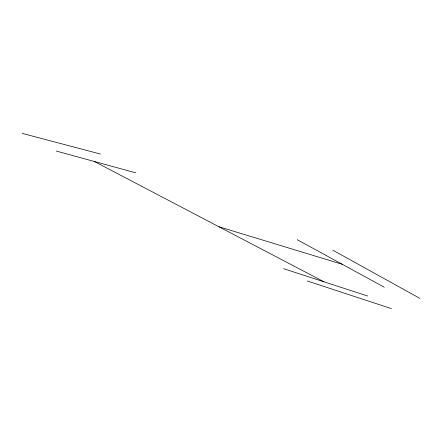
<?xml version="1.0" encoding="UTF-8"?>
<svg xmlns="http://www.w3.org/2000/svg" width="442" height="442" viewBox="0 0 442 442"><rect width="100%" height="100%" fill="white"/><g stroke="black" fill="none" stroke-linecap="round" stroke-linejoin="round"><path stroke-width="0.66" d="M22.1 133.351L100.439 154.054M56.305 151.059L135.876 172.877M218.945 226.768L342.323 264.316M283.593 268.714L367.672 296.007M307.278 280.974L391.468 308.649M94.35 161.49L324.085 281.858M297.234 239.691L384.319 287.25M332.738 250.15L419.9 298.378"/></g></svg>
